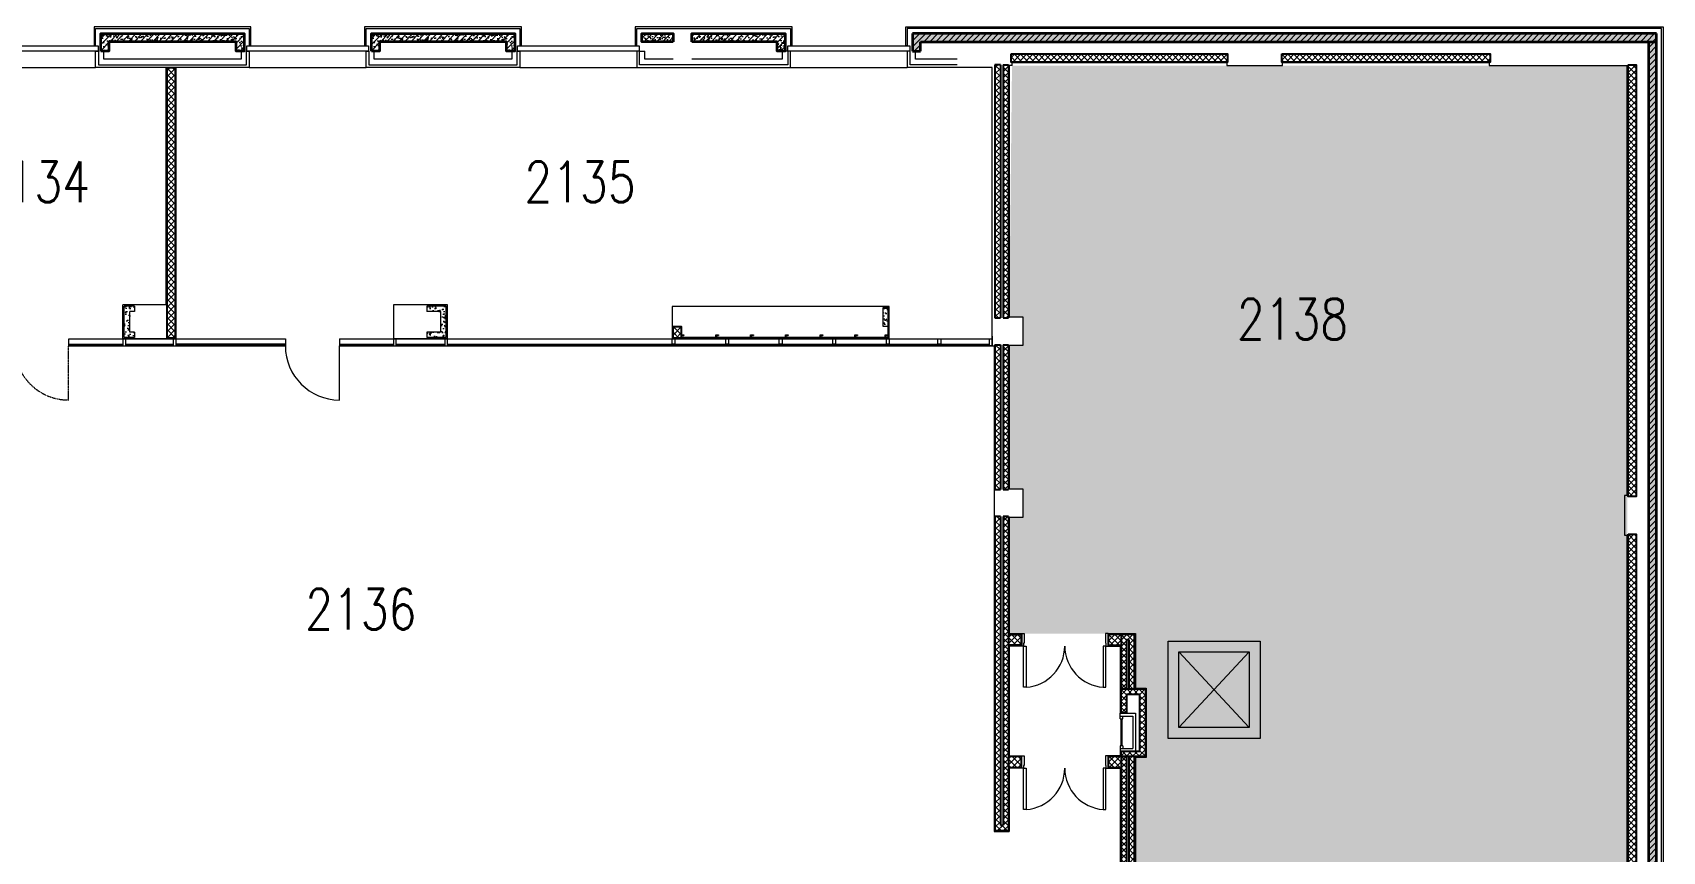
# Model space of a CAD drawing. Header units: inches. Extents: x 342932 to 557958, y 80625 to 242727.
# Drawn here: x 480297 to 510417, y 159392 to 174520 of the extents above; entities that cross this region are included whole.
import ezdxf
from ezdxf.enums import TextEntityAlignment as Align

# ---------------------------------------------------------------- set-up
doc = ezdxf.new("R2010")
doc.units = ezdxf.units.IN
doc.header["$MEASUREMENT"] = 0
doc.linetypes.add('First Floor$0$HIDDEN', pattern=[0.375, 0.25, -0.125])
for name, color, linetype, lineweight in [('0-Services', 8, 'Continuous', 20), ('First Floor$0$A-G250-G-Walls-Low-Level', 251, 'Continuous', 15), ('First Floor$0$A-G250-G-Walls-Precast-Concrete', 251, 'Continuous', 35), ('First Floor$0$A-G250-M-Walls-Blockwork', 7, 'Continuous', 25), ('First Floor$0$A-G250-M-Walls-Concrete', 251, 'Continuous', 20), ('First Floor$0$A-G252-H-Internal-Walls', 251, 'Continuous', 9), ('First Floor$0$A-G262-H-Precast-Panel', 251, 'Continuous', 5), ('First Floor$0$A-G312-M-Wall-Cladding-Panel', 7, 'Continuous', 9), ('First Floor$0$A-G312-M-Wall-Finish-Plaster', 7, 'Continuous', 15), ('First Floor$0$A-G321-M-Window', 251, 'Continuous', 9), ('First Floor$0$A-G322-M-Door', 251, 'Continuous', 15), ('First Floor$0$A-G52-M-Cutout', 251, 'Continuous', 9), ('First Floor$0$A-G572-Fire-Hose-Cabinet', 251, 'Continuous', 15), ('First Floor$0$Z-Z001-S-Room-Name-Identification-250', 7, 'Continuous', 15)]:
    doc.layers.add(name, color=color, linetype=linetype, lineweight=lineweight)
doc.styles.add('First Floor$0$Tag-RomanS', font='romans.shx', dxfattribs={"width": 0.8})
pattern_1 = [(45, (361382.11, 239676.52), (-56.1266, 56.1266), []), (135, (361382.11, 239676.52), (-56.1266, -56.1266), [])]
pattern_2 = [(50, (361382.11, 239676.52), (182.18467, -15.93909), [19.05, -209.55]), (355, (361382.11, 239676.52), (-35.24283, 191.05664), [15.24, -167.64]), (100.451, (361397.3, 239675.2), (146.9425, 175.11669), [16.19, -178.09]), (46.1842, (361382.11, 239727.32), (271.07904, -42.04233), [28.575, -314.325]), (96.6356, (361404.7, 239723.82), (237.40423, 247.42556), [24.285, -267.135]), (351.184, (361382.1, 239727.32), (237.4046, 247.4251), [22.86, -251.46]), (21, (361407.51, 239714.62), (151.61488, -102.26552), [19.05, -209.55]), (326, (361407.51, 239714.62), (61.80203, 184.18797), [15.24, -167.64]), (71.4514, (361420.15, 239706.1), (213.4165, 81.92286), [16.19, -178.09]), (37.5, (361382.114, 239676.52), (3.088603, 84.55504), [0, -165.608, 0, -170.18, 0, -168.275]), (7.5, (361382.11, 239676.52), (66.81966, 100.180575), [0, -97.028, 0, -161.798, 0, -64.135]), (327.5, (361325.47, 239676.52), (135.590595, -5.728744), [0, -63.5, 0, -198.12, 0, -262.89]), (317.5, (361300.07, 239676.52), (148.12918, 25.42649), [0, -82.55, 0, -131.572, 0, -186.69])]
pattern_3 = [(45, (361382.11, 239676.52), (-56.1266, 56.1266), [])]
pattern_4 = [(140, (361382.11, 239676.52), (15.93909, 182.18467), [19.05, -209.55]), (85, (361382.11, 239676.52), (-191.05664, -35.24283), [15.24, -167.64]), (190.451, (361383.44, 239691.7), (-175.11669, 146.9425), [16.19, -178.09]), (136.1842, (361331.31, 239676.52), (42.04233, 271.07904), [28.575, -314.325]), (186.6356, (361334.82, 239699.1), (-247.42556, 237.40423), [24.285, -267.135]), (81.184, (361331.3, 239676.52), (-247.4251, 237.4046), [22.86, -251.46]), (111, (361344.01, 239701.92), (102.26552, 151.61488), [19.05, -209.55]), (56, (361344.01, 239701.92), (-184.18797, 61.80203), [15.24, -167.64]), (161.4514, (361352.54, 239714.56), (-81.92286, 213.4165), [16.19, -178.09]), (127.5, (361382.114, 239676.52), (-84.55504, 3.088603), [0, -165.608, 0, -170.18, 0, -168.275]), (97.5, (361382.11, 239676.52), (-100.180575, 66.81966), [0, -97.028, 0, -161.798, 0, -64.135]), (57.5, (361382.114, 239619.88), (5.728744, 135.590595), [0, -63.5, 0, -198.12, 0, -262.89]), (47.5, (361382.11, 239594.48), (-25.42649, 148.12918), [0, -82.55, 0, -131.572, 0, -186.69])]

# ---------------------------------------------------------------- blocks, each defined once
blk = doc.blocks.new('First Floor$0$F-FHC')
at = {"ltscale": 0.2}
for p, q in [((700, 280), (0, 280)), ((0, 0), (0, 280)), ((50, 0), (0, 0)), ((650, 230), (50, 230)), ((50, 0), (50, 230)), ((100, 50), (50, 50)), ((50, 0), (50, 50)), ((100, 0), (50, 0)), ((100, 50), (100, 0)), ((100, 35), (600, 35)), ((100, 15), (600, 15)), ((600, 0), (600, 50)), ((600, 50), (650, 50)), ((600, 0), (650, 0)), ((650, 0), (650, 230)), ((650, 0), (650, 50)), ((650, 0), (700, 0)), ((700, 0), (700, 280))]:
    blk.add_line(p, q, dxfattribs=at)
blk = doc.blocks.new('First Floor$0$Plant Room Door 1600-230')
at = {"layer": 'First Floor$0$A-G322-M-Door', "elevation": 0}
for points in [[(88, 1007), (38, 1007), (38, 245), (88, 245), (88, 1007)], [(1512, 1007), (1562, 1007), (1562, 245), (1512, 245), (1512, 1007)], [(1550, 195), (1562, 195), (1562, 245), (1600, 245), (1600, 15), (1550, 15)]]:
    blk.add_lwpolyline(points, close=True, dxfattribs=at)
at = {"layer": 'First Floor$0$A-G322-M-Door'}
blk.add_lwpolyline([(50, 195), (38, 195), (38, 245), (0, 245), (0, 15), (50, 15)], close=True, dxfattribs=at)
for centre, start, end in [((35, 244), 0.0901, 86.0243), ((1565, 244), 93.9757, 179.9099)]:
    blk.add_arc(centre, 765, start, end, dxfattribs=at)
blk = doc.blocks.new('First Floor$0$tag-roomname')
at = {"lineweight": 18, "ltscale": 0.01, "style": 'First Floor$0$Tag-RomanS', "width": 0.8}
blk.add_attdef('ROOM_NO_2', text='', height=3, dxfattribs=at).set_placement((0, 1.61), align=Align.MIDDLE_CENTER)
at = {"linetype": 'ByBlock', "lineweight": 15, "ltscale": 0.01, "style": 'First Floor$0$Tag-RomanS', "width": 0.8, "flags": 1}
for tag, p in [('ROOM_NAME_1', (0, -2.29)), ('ROOM_NAME_2', (0, -5.74))]:
    blk.add_attdef(tag, text='', height=2.5, dxfattribs=at).set_placement(p, align=Align.MIDDLE_CENTER)

msp = doc.modelspace()

# ---------------------------------------------------------------- hatches: boundary and pattern name
at = {"layer": '0-Services', "lineweight": 35}
h = msp.add_hatch(dxfattribs=at)
h.set_pattern_fill('ANGLE', color=256)
h.set_pattern_definition([(0, (354539.678, 239632.636), (0, 6.985), [5.08, -1.905]), (90, (354539.678, 239632.636), (-6.985, 4e-16), [5.08, -1.905])])
h.paths.add_polyline_path([(498397.1, 173911.5), (509767.1, 173911.5), (509767.1, 152630.2), (501325.3, 154298.3), (501391.3, 154631.8), (500871.3, 154734.6), (500812.5, 154436.8), (500677.1, 154463.5), (500677.1, 161127.9), (500877.1, 161127.9), (500877.1, 162407.9), (500677.1, 162407.9), (500677.1, 163416.5), (498347.1, 163416.5), (498347.1, 165561.5), (498597.1, 165561.5), (498597.1, 166091.5), (498347.1, 166091.5), (498347.1, 168736.5), (498597.1, 168736.5), (498597.1, 169266.5), (498347.1, 169266.5)])
h.paths.add_polyline_path([(458656.4, 139407.5), (459323.2, 140343), (459886.5, 141169.9), (460906.6, 142792.6), (461834.7, 144338.9), (462502.9, 145560.5), (462766.6, 146065.5), (470451.3, 142149.9), (470630.1, 142058.8), (470607.4, 142014.2), (471257.8, 141682.8), (471332.7, 141829.8), (474965.3, 139978.9), (474890.4, 139831.9), (475183.7, 139682.4), (474629.6, 138629.8), (473862.1, 137245), (472928.3, 135660.9), (472145.7, 134408.1), (471462.5, 133364.2), (470954.6, 132615.7), (469729.5, 133581.5), (469853.3, 133738.5), (468848.1, 134531), (468724.3, 134373.9), (464574.6, 137645.3), (463163, 135854.8)])
at = {"layer": 'First Floor$0$A-G252-H-Internal-Walls'}
h = msp.add_hatch(dxfattribs=at)
h.set_pattern_fill('ANSI37', color=256, scale=25, style=0)
h.set_pattern_definition(pattern_1)
h.paths.add_polyline_path([(498382.1, 174126.6), (502382.1, 174126.6), (502382.1, 173976.6), (498382.1, 173976.6)])
h = msp.add_hatch(dxfattribs=at)
h.set_pattern_fill('ANSI37', color=256, scale=25, style=0)
h.set_pattern_definition(pattern_1)
h.paths.add_polyline_path([(503382.1, 174126.6), (507232.1, 174126.6), (507232.1, 173976.5), (503382.1, 173976.5)])
h = msp.add_hatch(dxfattribs=at)
h.set_pattern_fill('ANSI37', color=256, scale=25, style=0)
h.set_pattern_definition([(135, (614082.14, 239676.52), (56.1266, 56.1266), []), (45, (614082.14, 239676.52), (56.1266, -56.1266), [])])
edge = h.paths.add_edge_path()
edge.add_line((482934.1, 168876.5), (482784.1, 168876.5))
edge.add_line((482784.1, 168876.5), (482782.1, 173876.5))
edge.add_line((482782.1, 173876.5), (482932.1, 173876.5))
edge.add_line((482932.1, 173876.5), (482934.1, 168876.5))
h = msp.add_hatch(dxfattribs=at)
h.set_pattern_fill('ANSI37', color=256, scale=25, style=0)
h.set_pattern_definition(pattern_1)
h.paths.add_polyline_path([(498082.1, 169251.5), (498182.1, 169251.5), (498182.1, 173926.5), (498082.1, 173926.5)])
h = msp.add_hatch(dxfattribs=at)
h.set_pattern_fill('ANSI37', color=256, scale=25, style=0)
h.set_pattern_definition(pattern_1)
h.paths.add_polyline_path([(498332.1, 173926.5), (498232.1, 173926.5), (498232.1, 169251.5), (498332.1, 169251.5)])
h = msp.add_hatch(dxfattribs=at)
h.set_pattern_fill('ANSI37', color=256, scale=25, style=0)
h.set_pattern_definition(pattern_1)
h.paths.add_polyline_path([(509782.1, 173926.5), (509932.1, 173926.5), (509932.1, 165951.5), (509782.1, 165951.5)])
h = msp.add_hatch(dxfattribs=at)
h.set_pattern_fill('AR-CONC', color=256, angle=90, style=0)
h.set_pattern_definition(pattern_4)
h.paths.add_polyline_path([(481992.1, 168886.5), (482182.1, 168886.5), (482182.1, 168986.5), (482092.1, 168986.5), (482092.1, 169366.5), (482182.1, 169366.5), (482182.1, 169466.5), (481992.1, 169466.5)])
h = msp.add_hatch(dxfattribs=at)
h.set_pattern_fill('AR-CONC', color=256, angle=90, style=0)
h.set_pattern_definition(pattern_4)
h.paths.add_polyline_path([(487942.1, 169466.5), (487582.1, 169466.5), (487582.1, 169366.5), (487842.1, 169366.5), (487842.1, 168986.5), (487582.1, 168986.5), (487582.1, 168886.5), (487942.1, 168886.5)])
h = msp.add_hatch(dxfattribs=at)
h.set_pattern_fill('AR-CONC', color=256, angle=90, style=0)
h.set_pattern_definition(pattern_4)
h.paths.add_polyline_path([(496017.1, 169091.5), (496102.1, 169091.5), (496102.1, 169431.5), (496017.1, 169431.5)])
h = msp.add_hatch(dxfattribs=at)
h.set_pattern_fill('ANSI37', color=256, scale=25, style=0)
h.set_pattern_definition(pattern_1)
h.paths.add_polyline_path([(492282.1, 169091.5), (492132.1, 169091.5), (492132.1, 168876.5), (492282.1, 168876.5)])
h = msp.add_hatch(dxfattribs=at)
h.set_pattern_fill('ANSI37', color=256, scale=25, style=0)
h.set_pattern_definition(pattern_1)
h.paths.add_polyline_path([(498232.1, 166076.5), (498332.1, 166076.5), (498332.1, 168751.5), (498232.1, 168751.5)])
h.paths.add_polyline_path([(498182.1, 168751.5), (498082.1, 168751.5), (498082.1, 166076.5), (498182.1, 166076.5)])
h = msp.add_hatch(dxfattribs=at)
h.set_pattern_fill('ANSI37', color=256, scale=25, style=0)
h.set_pattern_definition(pattern_1)
h.paths.add_polyline_path([(498232.1, 159876.5), (498182.1, 159876.5), (498182.1, 165576.5), (498082.1, 165576.5), (498082.1, 159776.5), (498332.1, 159776.5), (498332.1, 165576.5), (498232.1, 165576.5)])
h = msp.add_hatch(dxfattribs=at)
h.set_pattern_fill('ANSI37', color=256, scale=25, style=0)
h.set_pattern_definition(pattern_1)
h.paths.add_polyline_path([(509782.1, 165251.5), (509932.1, 165251.5), (509932.1, 157101.5), (509782.1, 157101.5)])
h = msp.add_hatch(dxfattribs=at)
h.set_pattern_fill('ANSI37', color=256, scale=25, style=0)
h.set_pattern_definition(pattern_1)
h.paths.add_polyline_path([(498332.1, 163401.5), (498332.1, 163201.5), (498572.1, 163201.5), (498572.1, 163401.5)])
h = msp.add_hatch(dxfattribs=at)
h.set_pattern_fill('ANSI37', color=256, scale=25, style=0)
h.set_pattern_definition(pattern_1)
h.paths.add_polyline_path([(500412.1, 163201.5), (500412.1, 163401.5), (500172.1, 163401.5), (500172.1, 163201.5)])
h = msp.add_hatch(dxfattribs=at)
h.set_pattern_fill('ANSI37', color=256, scale=25, style=0)
h.set_pattern_definition(pattern_1)
h.paths.add_polyline_path([(500562.1, 163301.5), (500562.1, 162392.9), (500662.1, 162392.9), (500662.1, 163401.5), (500412.1, 163401.5), (500412.1, 162392.9), (500512.1, 162392.9), (500512.1, 163301.5)])
h = msp.add_hatch(dxfattribs=at)
h.set_pattern_fill('ANSI37', color=256, scale=25, style=0)
h.set_pattern_definition(pattern_1)
h.paths.add_polyline_path([(500862.1, 162392.9), (500412.1, 162392.9), (500412.1, 161942.9), (500512.1, 161942.9), (500512.1, 162292.9), (500762.1, 162292.9), (500762.1, 161242.9), (500677.1, 161242.9), (500677.1, 161242.9), (500412.1, 161242.9), (500412.1, 161142.9), (500862.1, 161142.9)])
h = msp.add_hatch(dxfattribs=at)
h.set_pattern_fill('ANSI37', color=256, scale=25, style=0)
h.set_pattern_definition(pattern_1)
h.paths.add_polyline_path([(498572.1, 160942.9), (498572.1, 161142.9), (498332.1, 161142.9), (498332.1, 160942.9)])
h = msp.add_hatch(dxfattribs=at)
h.set_pattern_fill('ANSI37', color=256, scale=25, style=0)
h.set_pattern_definition(pattern_1)
h.paths.add_polyline_path([(500412.1, 160942.9), (500412.1, 161142.9), (500172.1, 161142.9), (500172.1, 160942.9)])
h = msp.add_hatch(dxfattribs=at)
h.set_pattern_fill('ANSI37', color=256, scale=25, style=0)
h.set_pattern_definition(pattern_1)
h.paths.add_polyline_path([(500512.1, 161142.9), (500412.1, 161142.9), (500412.1, 156361.4), (500512.1, 156361.4)])
h.paths.add_polyline_path([(500512.1, 156361.4), (500412.1, 156361.4), (500412.1, 154555.2), (500512.1, 154535.4)])
h = msp.add_hatch(dxfattribs=at)
h.set_pattern_fill('ANSI37', color=256, scale=25, style=0)
h.set_pattern_definition(pattern_1)
h.paths.add_polyline_path([(500662.1, 161142.9), (500562.1, 161142.9), (500562.1, 154471), (500662.1, 154451.2)])
at = {"layer": 'First Floor$0$A-G262-H-Precast-Panel'}
h = msp.add_hatch(dxfattribs=at)
h.set_pattern_fill('AR-CONC', color=256, style=0)
h.set_pattern_definition(pattern_2)
h.paths.add_polyline_path([(484057.1, 174351.5), (484057.1, 174176.5), (484207.1, 174176.5), (484207.1, 174501.5), (481557.1, 174501.5), (481557.1, 174176.5), (481707.1, 174176.5), (481707.1, 174351.5)])
h = msp.add_hatch(dxfattribs=at)
h.set_pattern_fill('ANSI31', color=256, scale=25, style=0)
h.set_pattern_definition(pattern_3)
h.paths.add_polyline_path([(484207.1, 174501.5), (481557.1, 174501.5), (481557.1, 174176.5), (481707.1, 174176.5), (481707.1, 174351.5), (484057.1, 174351.5), (484057.1, 174176.5), (484207.1, 174176.5)])
h = msp.add_hatch(dxfattribs=at)
h.set_pattern_fill('AR-CONC', color=256, style=0)
h.set_pattern_definition([(50, (366382.11, 239676.52), (182.18467, -15.93909), [19.05, -209.55]), (355, (366382.11, 239676.52), (-35.24283, 191.05664), [15.24, -167.64]), (100.451, (366397.3, 239675.2), (146.9425, 175.11669), [16.19, -178.09]), (46.1842, (366382.11, 239727.32), (271.07904, -42.04233), [28.575, -314.325]), (96.6356, (366404.7, 239723.82), (237.40423, 247.42556), [24.285, -267.135]), (351.184, (366382.1, 239727.32), (237.4046, 247.4251), [22.86, -251.46]), (21, (366407.51, 239714.62), (151.61488, -102.26552), [19.05, -209.55]), (326, (366407.51, 239714.62), (61.80203, 184.18797), [15.24, -167.64]), (71.4514, (366420.15, 239706.1), (213.4165, 81.92286), [16.19, -178.09]), (37.5, (366382.114, 239676.52), (3.088603, 84.55504), [0, -165.608, 0, -170.18, 0, -168.275]), (7.5, (366382.11, 239676.52), (66.81966, 100.180575), [0, -97.028, 0, -161.798, 0, -64.135]), (327.5, (366325.47, 239676.52), (135.590595, -5.728744), [0, -63.5, 0, -198.12, 0, -262.89]), (317.5, (366300.07, 239676.52), (148.12918, 25.42649), [0, -82.55, 0, -131.572, 0, -186.69])])
h.paths.add_polyline_path([(489207.1, 174501.5), (486557.1, 174501.5), (486557.1, 174176.5), (486707.1, 174176.5), (486707.1, 174351.5), (489057.1, 174351.5), (489057.1, 174176.5), (489207.1, 174176.5)])
h = msp.add_hatch(dxfattribs=at)
h.set_pattern_fill('ANSI31', color=256, scale=25, style=0)
h.set_pattern_definition([(45, (366382.11, 239676.52), (-56.1266, 56.1266), [])])
h.paths.add_polyline_path([(489207.1, 174501.5), (486557.1, 174501.5), (486557.1, 174176.5), (486707.1, 174176.5), (486707.1, 174351.5), (489057.1, 174351.5), (489057.1, 174176.5), (489207.1, 174176.5)])
h = msp.add_hatch(dxfattribs=at)
h.set_pattern_fill('AR-CONC', color=256, style=0)
h.set_pattern_definition(pattern_2)
h.paths.add_polyline_path([(492132.1, 174501.5), (491557.1, 174501.5), (491557.1, 174351.5), (492132.1, 174351.5)])
h = msp.add_hatch(dxfattribs=at)
h.set_pattern_fill('ANSI31', color=256, scale=25, style=0)
h.set_pattern_definition(pattern_3)
h.paths.add_polyline_path([(492132.1, 174501.5), (491557.1, 174501.5), (491557.1, 174351.5), (492132.1, 174351.5)])
h = msp.add_hatch(dxfattribs=at)
h.set_pattern_fill('AR-CONC', color=256, style=0)
h.set_pattern_definition(pattern_2)
h.paths.add_polyline_path([(494207.1, 174501.5), (492482.1, 174501.5), (492482.1, 174351.5), (494057.1, 174351.5), (494057.1, 174176.5), (494207.1, 174176.5)])
h = msp.add_hatch(dxfattribs=at)
h.set_pattern_fill('ANSI31', color=256, scale=25, style=0)
h.set_pattern_definition(pattern_3)
h.paths.add_polyline_path([(494057.1, 174351.5), (494057.1, 174176.5), (494207.1, 174176.5), (494207.1, 174501.5), (492482.1, 174501.5), (492482.1, 174351.5)])
h = msp.add_hatch(dxfattribs=at)
h.set_pattern_fill('AR-CONC', color=256, style=0)
h.set_pattern_definition(pattern_2)
h.paths.add_polyline_path([(510307.1, 174501.5), (496557.1, 174501.5), (496557.1, 174176.5), (496707.1, 174176.5), (496707.1, 174351.5), (510307.1, 174351.5)])
h = msp.add_hatch(dxfattribs=at)
h.set_pattern_fill('ANSI31', color=256, scale=25, style=0)
h.set_pattern_definition(pattern_3)
h.paths.add_polyline_path([(510307.1, 174501.5), (496557.1, 174501.5), (496557.1, 174176.5), (496707.1, 174176.5), (496707.1, 174351.5), (510307.1, 174351.5)])
h = msp.add_hatch(dxfattribs=at)
h.set_pattern_fill('AR-CONC', color=256, scale=2, style=0)
h.set_pattern_definition([(50, (361082.1, 239676.52), (364.36934, -31.87817), [38.1, -419.1]), (355, (361082.1, 239676.52), (-70.48565, 382.1133), [30.48, -335.28]), (100.451, (361112.48, 239673.87), (293.885, 350.2334), [32.38, -356.18]), (46.1842, (361082.1, 239778.1), (542.1581, -84.0847), [57.15, -628.65]), (96.6356, (361127.3, 239771.1), (474.8085, 494.8511), [48.57, -534.27]), (351.184, (361082.1, 239778.1), (474.8092, 494.8502), [45.72, -502.92]), (21, (361132.9, 239752.72), (303.22976, -204.53104), [38.1, -419.1]), (326, (361132.9, 239752.72), (123.60406, 368.3759), [30.48, -335.28]), (71.4514, (361158.2, 239735.68), (426.833, 163.8457), [32.38, -356.18]), (37.5, (361082.11, 239676.52), (6.17721, 169.11008), [0, -331.216, 0, -340.36, 0, -336.55]), (7.5, (361082.11, 239676.52), (133.63933, 200.36115), [0, -194.056, 0, -323.596, 0, -128.27]), (327.5, (360968.83, 239676.52), (271.18119, -11.45749), [0, -127, 0, -396.24, 0, -525.78]), (317.5, (360918.03, 239676.52), (296.25836, 50.85298), [0, -165.1, 0, -263.144, 0, -373.38])])
h.paths.add_polyline_path([(510307.1, 174351.5), (510157.1, 174351.5), (510157.1, 152991), (510307.1, 152991)])
h = msp.add_hatch(dxfattribs=at)
h.set_pattern_fill('ANSI31', color=256, scale=25, style=0)
h.set_pattern_definition([(45, (361082.11, 239676.52), (-56.1266, 56.1266), [])])
h.paths.add_polyline_path([(510307.1, 174351.5), (510157.1, 174351.5), (510157.1, 152991), (510307.1, 152991)])

# ---------------------------------------------------------------- linework, layer by layer
at = {"layer": 'First Floor$0$A-G250-G-Walls-Low-Level'}
for p, q in [((479302.1, 173876.5), (481462.1, 173876.6)), ((484302.1, 173876.5), (486462.1, 173876.6)), ((489302.1, 173876.5), (491462.1, 173876.6)), ((494302.1, 173876.5), (496462.1, 173876.6))]:
    msp.add_line(p, q, dxfattribs=at)
at = {"layer": 'First Floor$0$A-G250-G-Walls-Precast-Concrete'}
for p, q in [((510307.1, 174501.5), (496557.1, 174501.5)), ((496557.1, 174501.5), (496557.1, 174176.5)), ((510307.1, 174351.5), (510307.1, 174501.5)), ((496557.1, 174176.5), (496707.1, 174176.5)), ((496707.1, 174351.5), (510307.1, 174351.5)), ((496707.1, 174176.5), (496707.1, 174351.5)), ((510157.1, 174351.5), (510157.1, 152991)), ((510157.1, 174351.5), (510307.1, 174351.5)), ((510307.1, 152991), (510307.1, 174351.5))]:
    msp.add_line(p, q, dxfattribs=at)
at = {"layer": 'First Floor$0$A-G250-G-Walls-Precast-Concrete', "elevation": 0}
for points in [[(481557.1, 174176.5), (481557.1, 174501.5), (484207.1, 174501.5), (484207.1, 174176.5), (484057.1, 174176.5), (484057.1, 174351.5), (481707.1, 174351.5), (481707.1, 174176.5), (481557.1, 174176.5)], [(486557.1, 174176.5), (486557.1, 174501.5), (489207.1, 174501.5), (489207.1, 174176.5), (489057.1, 174176.5), (489057.1, 174351.5), (486707.1, 174351.5), (486707.1, 174176.5), (486557.1, 174176.5)], [(492132.1, 174351.5), (491557.1, 174351.5), (491557.1, 174501.5), (492132.1, 174501.5), (492132.1, 174351.5)], [(492482.1, 174351.5), (492482.1, 174501.5), (494207.1, 174501.5), (494207.1, 174176.5), (494057.1, 174176.5), (494057.1, 174351.5), (492482.1, 174351.5)]]:
    msp.add_lwpolyline(points, dxfattribs=at)
at = {"layer": 'First Floor$0$A-G250-M-Walls-Blockwork'}
for p, q in [((498182.1, 173926.5, 0), (498082.1, 173926.5, 0)), ((498082.1, 173926.5, 0), (498082.1, 169251.5, 0)), ((498182.1, 173926.5, 0), (498182.1, 169251.5, 0)), ((498232.1, 173926.5, 0), (498232.1, 169251.5, 0)), ((498232.1, 173926.5, 0), (498332.1, 173926.5, 0)), ((498332.1, 173926.5, 0), (498332.1, 169251.5, 0)), ((498082.1, 169251.5, 0), (498182.1, 169251.5, 0)), ((498232.1, 169251.5, 0), (498332.1, 169251.5, 0)), ((498082.1, 168751.5, 0), (498082.1, 166076.5, 0)), ((498082.1, 168751.5, 0), (498082.1, 168751.5, 0)), ((498082.1, 168751.5, 0), (498182.1, 168751.5, 0)), ((498182.1, 168751.5, 0), (498182.1, 166076.5, 0)), ((498232.1, 168751.5, 0), (498232.1, 166076.5, 0)), ((498232.1, 168751.5, 0), (498332.1, 168751.5, 0)), ((498332.1, 168751.5, 0), (498332.1, 166076.5, 0)), ((498082.1, 166076.5, 0), (498182.1, 166076.5, 0)), ((498232.1, 166076.5, 0), (498332.1, 166076.5, 0)), ((498082.1, 165576.5, 0), (498082.1, 159776.5, 0)), ((498182.1, 165576.5, 0), (498082.1, 165576.5, 0)), ((498182.1, 165576.5, 0), (498182.1, 159876.5, 0)), ((498332.1, 165576.5, 0), (498232.1, 165576.5, 0)), ((498232.1, 165576.5, 0), (498232.1, 159876.5, 0)), ((498332.1, 165576.5, 0), (498332.1, 159776.5, 0)), ((498572.1, 163401.5, 0), (498332.1, 163401.5, 0)), ((498572.1, 163201.5, 0), (498572.1, 163401.5, 0)), ((500662.1, 163401.5, 0), (500172.1, 163401.5, 0)), ((500172.1, 163401.5, 0), (500172.1, 163201.5, 0)), ((500412.1, 163401.5, 0), (500412.1, 162392.9, 0)), ((500512.1, 163301.5, 0), (500512.1, 162392.9, 0)), ((500562.1, 163301.5, 0), (500512.1, 163301.5, 0)), ((500562.1, 162392.9, 0), (500562.1, 163301.5, 0)), ((500662.1, 162392.9, 0), (500662.1, 163401.5, 0)), ((498332.1, 163201.5, 0), (498572.1, 163201.5, 0)), ((500172.1, 163201.5, 0), (500412.1, 163201.5, 0)), ((498572.1, 161142.9, 0), (498332.1, 161142.9, 0)), ((498332.1, 160942.9, 0), (498572.1, 160942.9, 0)), ((498572.1, 160942.9, 0), (498572.1, 161142.9, 0)), ((500662.1, 161142.9, 0), (500172.1, 161142.9, 0)), ((500172.1, 161142.9, 0), (500172.1, 160942.9, 0)), ((500172.1, 160942.9, 0), (500412.1, 160942.9, 0)), ((500412.1, 161142.9, 0), (500412.1, 154500.6, 0)), ((500512.1, 161142.9, 0), (500512.1, 154480.9, 0)), ((500562.1, 154471, 0), (500562.1, 161142.9, 0)), ((500662.1, 154451.2, 0), (500662.1, 161142.9, 0)), ((498082.1, 159776.5, 0), (498332.1, 159776.5, 0)), ((498182.1, 159876.5, 0), (498232.1, 159876.5, 0))]:
    msp.add_line(p, q, dxfattribs=at)
for points in [[(498382.1, 174126.6), (502382.1, 174126.6), (502382.1, 173976.6), (498382.1, 173976.6)], [(503382.1, 174126.6), (507232.1, 174126.6), (507232.1, 173976.5), (503382.1, 173976.5)], [(509782.1, 173926.5), (509932.1, 173926.5), (509932.1, 165951.5), (509782.1, 165951.5)], [(492132.1, 169091.5), (492282.1, 169091.5), (492282.1, 168876.5), (492132.1, 168876.5)], [(509782.1, 165251.5), (509932.1, 165251.5), (509932.1, 157101.5), (509782.1, 157101.5)]]:
    msp.add_lwpolyline(points, close=True, dxfattribs=at)
at = {"layer": 'First Floor$0$A-G250-M-Walls-Blockwork', "elevation": 0}
for points in [[(482934.1, 168876.5), (482784.1, 168876.5), (482782.1, 173876.5), (482932.1, 173876.5), (482934.1, 168876.5)], [(498347.1, 163401.5), (498572.1, 163401.5), (498572.1, 163201.5), (498347.1, 163201.5)], [(500862.1, 161142.9), (500412.1, 161142.9), (500412.1, 161242.9), (500762.1, 161242.9), (500762.1, 162292.9), (500512.1, 162292.9), (500512.1, 161942.9), (500412.1, 161942.9), (500412.1, 162392.9), (500862.1, 162392.9), (500862.1, 161142.9)]]:
    msp.add_lwpolyline(points, dxfattribs=at)
at = {"layer": 'First Floor$0$A-G250-M-Walls-Concrete'}
for p, q in [((482182.1, 169466.5), (481992.1, 169466.5)), ((481992.1, 168886.5), (481992.1, 169466.5)), ((482182.1, 169366.5), (482092.1, 169366.5)), ((482092.1, 168986.5), (482092.1, 169366.5)), ((482182.1, 169466.5), (482182.1, 169366.5)), ((487942.1, 169466.5), (487582.1, 169466.5)), ((487582.1, 169466.5), (487582.1, 169366.5)), ((487842.1, 169366.5), (487582.1, 169366.5)), ((487842.1, 168986.5), (487842.1, 169366.5)), ((487942.1, 168886.5), (487942.1, 169466.5)), ((482182.1, 168986.5), (482092.1, 168986.5)), ((482182.1, 168986.5), (482182.1, 168886.5)), ((487842.1, 168986.5), (487582.1, 168986.5)), ((487582.1, 168986.5), (487582.1, 168886.5)), ((482182.1, 168886.5), (481992.1, 168886.5)), ((487942.1, 168886.5), (487582.1, 168886.5))]:
    msp.add_line(p, q, dxfattribs=at)
msp.add_lwpolyline([(496017.1, 169431.5), (496102.1, 169431.5), (496102.1, 169091.5), (496017.1, 169091.5)], close=True, dxfattribs=at)
at = {"layer": 'First Floor$0$A-G312-M-Wall-Cladding-Panel'}
for points in [[(484332.1, 174276.5), (484332.1, 174626.5), (481432.1, 174626.5), (481432.1, 174276.5), (481462.1, 174276.5), (481462.1, 174596.5), (484302.1, 174596.5), (484302.1, 174276.5), (484332.1, 174276.5)], [(489332.1, 174276.5), (489332.1, 174626.5), (486432.1, 174626.5), (486432.1, 174276.5), (486462.1, 174276.5), (486462.1, 174596.5), (489302.1, 174596.5), (489302.1, 174276.5), (489332.1, 174276.5)], [(494332.1, 174276.5), (494332.1, 174626.5), (491432.1, 174626.5), (491432.1, 174276.5), (491462.1, 174276.5), (491462.1, 174596.5), (494302.1, 174596.5), (494302.1, 174276.5), (494332.1, 174276.5)], [(510082.1, 148926.5), (510082.1, 148956.5), (510402.1, 148956.5), (510402.1, 174596.5), (496462.1, 174596.5), (496462.1, 174276.5), (496432.1, 174276.5), (496432.1, 174626.5), (510432.1, 174626.5), (510432.1, 148926.5), (510082.1, 148926.5)]]:
    msp.add_lwpolyline(points, dxfattribs=at)
at = {"layer": 'First Floor$0$A-G312-M-Wall-Finish-Plaster'}
for p, q in [((491507.1, 174176.5), (491612.1, 174176.5)), ((494252.1, 174176.5), (494152.1, 174176.5)), ((482767.1, 169491.5), (482767.1, 173876.5, 0)), ((482947.1, 168861.5), (482947.1, 173876.5, 0)), ((498032.1, 173876.6), (496462.1, 173876.6)), ((498032.1, 168731.6, 0), (498032.1, 173876.6)), ((498347.1, 173911.5, 0), (498347.1, 169266.5, 0)), ((498397.1, 173911.5, 0), (498347.1, 173911.5, 0)), ((502367.1, 173961.6), (498397.1, 173961.6, 0)), ((498397.1, 173911.5, 0), (498397.1, 173961.6, 0)), ((482767.1, 169491.5), (481967.1, 169491.5)), ((481967.1, 168861.5), (481967.1, 169491.5)), ((487967.1, 169491.5), (486967.1, 169491.5)), ((486967.1, 169491.5), (486967.1, 168861.5)), ((487967.1, 168861.5), (487967.1, 169491.5)), ((496114.6, 169444), (496017.1, 169444)), ((496017.1, 169441.5), (496017.1, 169444)), ((496102.1, 169431.5), (496102.1, 168886.5)), ((496114.6, 169444), (496114.6, 168874)), ((498347.1, 169266.5, 0), (498597.1, 169266.5)), ((498597.1, 169266.5), (498597.1, 168736.5, 0)), ((482947.1, 168861.5), (481967.1, 168861.5)), ((487597.1, 168861.5), (486967.1, 168861.5)), ((487967.1, 168861.5), (486967.1, 168861.5)), ((496114.6, 168874), (492117.1, 168874)), ((496126.1, 168861.5), (492117.1, 168861.5)), ((496101.1, 168886.5), (492282.1, 168886.5)), ((498032.1, 168731.6, 0), (498067.1, 168731.6, 0)), ((498067.1, 168731.6, 0), (498067.1, 159761.5, 0)), ((498597.1, 168736.5, 0), (498347.1, 168736.5, 0)), ((498347.1, 168736.5, 0), (498347.1, 166091.5, 0)), ((498347.1, 166091.5, 0), (498597.1, 166091.5, 0)), ((498597.1, 166091.5, 0), (498597.1, 165561.5, 0)), ((498597.1, 165561.5, 0), (498347.1, 165561.5, 0)), ((498347.1, 165561.5, 0), (498347.1, 163416.5, 0)), ((498347.1, 163416.5, 0), (498572.1, 163416.5, 0)), ((498572.1, 163416.5, 0), (498572.1, 163186.5, 0)), ((500172.1, 163416.5, 0), (500172.1, 163186.5, 0)), ((500172.1, 163416.5, 0), (500677.1, 163416.5, 0)), ((500677.1, 163416.5, 0), (500677.1, 162407.9, 0)), ((498572.1, 163186.5, 0), (498347.1, 163186.5, 0)), ((498347.1, 163186.5, 0), (498347.1, 161157.9, 0)), ((500172.1, 163186.5, 0), (500397.1, 163186.5, 0)), ((500397.1, 163186.5, 0), (500397.1, 161942.9, 0)), ((500677.1, 162407.9, 0), (500877.1, 162407.9, 0)), ((500877.1, 162407.9, 0), (500877.1, 161127.9, 0)), ((500412.1, 161942.9, 0), (500397.1, 161942.9, 0)), ((498347.1, 161157.9, 0), (498572.1, 161157.9, 0)), ((498572.1, 161142.9, 0), (498572.1, 161157.9, 0)), ((500397.1, 161157.9, 0), (500172.1, 161157.9, 0)), ((500172.1, 161157.9, 0), (500172.1, 161142.9, 0)), ((500397.1, 161242.9, 0), (500397.1, 161157.9, 0)), ((500412.1, 161242.9, 0), (500397.1, 161242.9, 0)), ((498572.1, 160927.9, 0), (498347.1, 160927.9, 0)), ((498347.1, 160927.9, 0), (498347.1, 159761.5, 0)), ((498572.1, 160942.9, 0), (498572.1, 160927.9, 0)), ((500172.1, 160942.9, 0), (500172.1, 160927.9, 0)), ((500172.1, 160927.9, 0), (500397.1, 160927.9, 0)), ((500397.1, 160927.9, 0), (500397.1, 157952.5, 0)), ((500677.1, 161127.9, 0), (500677.1, 154463.5, 0)), ((500877.1, 161127.9, 0), (500677.1, 161127.9, 0)), ((498067.1, 159761.5, 0), (498347.1, 159761.5, 0))]:
    msp.add_line(p, q, dxfattribs=at)
for points in [[(484302.1, 173876.6), (481462.1, 173876.6), (481462.1, 174176.5), (481512.1, 174176.5), (481512.1, 173926.6), (484252.1, 173926.6), (484252.1, 174176.5), (484302.1, 174176.5), (484302.1, 173876.6)], [(484152.1, 174176.5), (484152.1, 174026.6), (481612.1, 174026.6), (481612.1, 174176.5)], [(489152.1, 174176.5), (489152.1, 174026.6), (486612.1, 174026.6), (486612.1, 174176.5)], [(492132.1, 174026.6), (491612.1, 174026.6), (491612.1, 174176.5)], [(494152.1, 174176.5), (494152.1, 174026.6), (492482.1, 174026.6)], [(497382.1, 173926.5), (496512.1, 173926.6), (496512.1, 174176.5), (496462.1, 174176.5), (496462.1, 173876.6)], [(497382.1, 174026.5), (496612.1, 174026.6), (496612.1, 174176.5)], [(502367.1, 173961.6), (502367.1, 173911.5), (503397.1, 173911.5), (503397.1, 173961.6)], [(507217.1, 173961.5), (503397.1, 173961.6)], [(509767.1, 165966.5), (509767.1, 173911.5)], [(496127.1, 168861.5), (496127.1, 169456.5), (492117.1, 169456.5), (492117.1, 168861.5)], [(509767.1, 157116.5), (509767.1, 165236.5)]]:
    msp.add_lwpolyline(points, dxfattribs=at)
for points in [[(489302.1, 174176.5), (489302.1, 173876.6), (486462.1, 173876.6), (486462.1, 174176.5), (486512.1, 174176.5), (486512.1, 173926.6), (489252.1, 173926.6), (489252.1, 174176.5)], [(491462.1, 174176.5), (491462.1, 173876.6), (494302.1, 173876.6), (494302.1, 174176.5), (494252.1, 174176.5), (494252.1, 173926.6), (491512.1, 173926.6), (491512.1, 174176.5)], [(492282.1, 168886.5), (492282.1, 168936.5), (492332.1, 168936.5), (492332.1, 168926.5), (492292.1, 168926.5), (492292.1, 168896.5), (492332.1, 168896.5), (492332.1, 168886.5)], [(492924.1, 168886.5), (492924.1, 168936.5), (492974.1, 168936.5), (492974.1, 168926.5), (492934.1, 168926.5), (492934.1, 168896.5), (492974.1, 168896.5), (492974.1, 168886.5)], [(493567.1, 168886.5), (493567.1, 168936.5), (493617.1, 168936.5), (493617.1, 168926.5), (493577.1, 168926.5), (493577.1, 168896.5), (493617.1, 168896.5), (493617.1, 168886.5)], [(494209.6, 168886.5), (494209.6, 168936.5), (494259.6, 168936.5), (494259.6, 168926.5), (494219.6, 168926.5), (494219.6, 168896.5), (494259.6, 168896.5), (494259.6, 168886.5)], [(494852.1, 168886.5), (494852.1, 168936.5), (494902.1, 168936.5), (494902.1, 168926.5), (494862.1, 168926.5), (494862.1, 168896.5), (494902.1, 168896.5), (494902.1, 168886.5)], [(495494.6, 168886.5), (495494.6, 168936.5), (495544.6, 168936.5), (495544.6, 168926.5), (495504.6, 168926.5), (495504.6, 168896.5), (495544.6, 168896.5), (495544.6, 168886.5)], [(496052.1, 168886.5), (496052.1, 168936.5), (496102.1, 168936.5), (496102.1, 168926.5), (496062.1, 168926.5), (496062.1, 168896.5), (496102.1, 168896.5), (496102.1, 168886.5)]]:
    msp.add_lwpolyline(points, close=True, dxfattribs=at)
at = {"layer": 'First Floor$0$A-G312-M-Wall-Finish-Plaster', "elevation": 0}
for points in [[(507217.1, 173961.6), (507217.1, 173911.5), (509767.1, 173911.5)], [(509767.1, 165966.5), (509717.1, 165966.5), (509717.1, 165236.5), (509767.1, 165236.5)]]:
    msp.add_lwpolyline(points, dxfattribs=at)
at = {"layer": 'First Floor$0$A-G321-M-Window'}
for p, q in [((480961.1, 168861.6), (480961.1, 168731.6)), ((480961.1, 168763.5), (481967.1, 168763.5)), ((480961.1, 168750), (481967.1, 168750)), ((480961.1, 168731.6, 0), (484968.6, 168731.6, 0)), ((480964.1, 168861.6), (484968.6, 168861.6)), ((482017.1, 168763.5), (482897.1, 168763.5)), ((482017.1, 168750), (482897.1, 168750)), ((484968.6, 168763.5), (482947.1, 168763.5)), ((482947.1, 168750), (484968.6, 168750)), ((484968.6, 168861.5, 0), (484968.6, 168731.6)), ((485968.5, 168861.6), (497982.1, 168861.5)), ((485968.5, 168861.5), (485968.5, 168731.6)), ((485968.5, 168763.5), (486967.1, 168763.5)), ((485968.5, 168750), (486967.1, 168750)), ((485968.5, 168731.6, 0), (498032.1, 168731.6, 0)), ((487017.1, 168763.5), (487917.1, 168763.5)), ((487017.1, 168750), (487917.1, 168750)), ((487967.1, 168763.5), (492117.1, 168763.5)), ((487967.1, 168750), (497982.1, 168750)), ((492167.1, 168763.5), (494130.2, 168763.5)), ((494142.3, 168763.5), (495121.1, 168763.5)), ((495133.2, 168763.5), (496111.9, 168763.5)), ((496124, 168763.5), (497982.1, 168763.5)), ((498032.1, 168912), (498032.1, 168772.6))]:
    msp.add_line(p, q, dxfattribs=at)
for points in [[(479257.1, 174276.5), (481507.1, 174276.5), (481507.1, 174176.5), (479257.1, 174176.5)], [(484257.1, 174276.5), (486507.1, 174276.5), (486507.1, 174176.5), (484257.1, 174176.5)], [(489257.1, 174276.5), (491507.1, 174276.5), (491507.1, 174176.5), (489257.1, 174176.5)], [(494257.1, 174276.5), (496507.1, 174276.5), (496507.1, 174176.5), (494257.1, 174176.5)], [(482017.1, 168861.5), (481967.1, 168861.5), (481967.1, 168731.5), (482017.1, 168731.5)], [(482947.1, 168861.6), (482897.1, 168861.6), (482897.1, 168731.6), (482947.1, 168731.6)], [(487017.1, 168861.5), (486967.1, 168861.5), (486967.1, 168731.5), (487017.1, 168731.5)], [(487967.1, 168861.5), (487917.1, 168861.5), (487917.1, 168731.5), (487967.1, 168731.5)], [(492117.1, 168861.5), (492167.1, 168861.5), (492167.1, 168763.5), (492117.1, 168763.5)], [(493106.9, 168861.5), (493156.9, 168861.5), (493156.9, 168763.5), (493106.9, 168763.5)], [(494096.6, 168861.5), (494146.6, 168861.5), (494146.6, 168763.5), (494096.6, 168763.5)], [(495086.4, 168861.5), (495136.4, 168861.5), (495136.4, 168763.5), (495086.4, 168763.5)], [(496076.1, 168861.5), (496126.1, 168861.5), (496126.1, 168763.5), (496076.1, 168763.5)], [(497982.1, 168861.5), (498032.1, 168861.5), (498032.1, 168731.6), (497982.1, 168731.6)]]:
    msp.add_lwpolyline(points, close=True, dxfattribs=at)
for points in [[(492136, 168750), (492137, 168751), (492137, 168762.5), (492136, 168763.5)], [(492148.1, 168763.5), (492147, 168762.5), (492147, 168751), (492148, 168750)], [(493125.8, 168750), (493126.8, 168751), (493126.8, 168762.5), (493125.8, 168763.5)], [(493137.8, 168763.5), (493136.8, 168762.5), (493136.8, 168751), (493137.8, 168750)], [(494115.5, 168750), (494116.5, 168751), (494116.5, 168762.5), (494115.5, 168763.5)], [(494127.6, 168763.5), (494126.5, 168762.5), (494126.5, 168751), (494127.5, 168750)], [(495105.3, 168750), (495106.3, 168751), (495106.3, 168762.5), (495105.3, 168763.5)], [(495117.3, 168763.5), (495116.3, 168762.5), (495116.3, 168751), (495117.3, 168750)], [(496095, 168750), (496096, 168751), (496096, 168762.5), (496095, 168763.5)], [(496107.1, 168763.5), (496106, 168762.5), (496106, 168751), (496107, 168750)]]:
    msp.add_lwpolyline(points, dxfattribs=at)
at = {"layer": 'First Floor$0$A-G321-M-Window', "elevation": 0}
msp.add_lwpolyline([(497029.1, 168861.5), (497079.1, 168861.5), (497079.1, 168763.5), (497029.1, 168763.5)], close=True, dxfattribs=at)
for points in [[(497048, 168750), (497049, 168751), (497049, 168762.5), (497048, 168763.5)], [(497060.1, 168763.5), (497059, 168762.5), (497059, 168751), (497060, 168750)]]:
    msp.add_lwpolyline(points, dxfattribs=at)
at = {"layer": 'First Floor$0$A-G322-M-Door', "linetype": 'First Floor$0$HIDDEN', "ltscale": 0.5}
msp.add_line((480961.1, 167731.6, 0), (480961.1, 168731.6, 0), dxfattribs=at)
at = {"layer": 'First Floor$0$A-G322-M-Door', "ltscale": 0.5}
msp.add_line((485968.5, 167731.6, 0), (485968.5, 168731.6, 0), dxfattribs=at)
at = {"layer": 'First Floor$0$A-G322-M-Door', "linetype": 'First Floor$0$HIDDEN', "ltscale": 0.5}
msp.add_arc((480961.1, 168731.6, 0), 1000, 180, 270, dxfattribs=at)
at = {"layer": 'First Floor$0$A-G322-M-Door', "ltscale": 0.5}
msp.add_arc((485968.5, 168731.6, 0), 1000, 180, 270, dxfattribs=at)
at = {"layer": 'First Floor$0$A-G52-M-Cutout'}
for p, q in [((501482.1, 163079), (502782.1, 161679)), ((502782.1, 163079, 0), (501482.1, 161679, 0))]:
    msp.add_line(p, q, dxfattribs=at)
for points in [[(501282.1, 163279), (502982.1, 163279), (502982.1, 161479), (501282.1, 161479)], [(501482.1, 163079), (502782.1, 163079), (502782.1, 161679), (501482.1, 161679)]]:
    msp.add_lwpolyline(points, close=True, dxfattribs=at)

# ---------------------------------------------------------------- block references
at = {"layer": 'First Floor$0$A-G322-M-Door', "rotation": 180}
for p in [(500172.1, 163431.5, 0), (500172.1, 161172.9, 0)]:
    msp.add_blockref('First Floor$0$Plant Room Door 1600-230', p, dxfattribs=at)
at = {"layer": 'First Floor$0$A-G572-Fire-Hose-Cabinet', "xscale": -1, "rotation": 270}
msp.add_blockref('First Floor$0$F-FHC', (500397.1, 161242.9, 0), dxfattribs=at)
at = {"layer": 'First Floor$0$Z-Z001-S-Room-Name-Identification-250'}
ref = msp.add_blockref('First Floor$0$tag-roomname', (480329.8, 171358.8, 0), dxfattribs=dict(at, xscale=250, yscale=250, zscale=250))
ref.add_attrib('ROOM_NO_2', '2134', dxfattribs={"layer": '0', "lineweight": 18, "ltscale": 0.01, "height": 750, "style": 'First Floor$0$Tag-RomanS', "width": 0.8}).set_placement((480329.8, 171761.7, 0), align=Align.MIDDLE_CENTER)
ref = msp.add_blockref('First Floor$0$tag-roomname', (490413.4, 171358.8, 0), dxfattribs=dict(at, xscale=250, yscale=250, zscale=250))
ref.add_attrib('ROOM_NO_2', '2135', dxfattribs={"layer": '0', "lineweight": 18, "ltscale": 0.01, "height": 750, "style": 'First Floor$0$Tag-RomanS', "width": 0.8}).set_placement((490413.4, 171761.7, 0), align=Align.MIDDLE_CENTER)
ref = msp.add_blockref('First Floor$0$tag-roomname', (503581, 168823), dxfattribs=dict(at, xscale=250, yscale=250, zscale=250))
ref.add_attrib('ROOM_NO_2', '2138', dxfattribs={"layer": '0', "lineweight": 18, "ltscale": 0.01, "height": 750, "style": 'First Floor$0$Tag-RomanS', "width": 0.8}).set_placement((503581, 169225.9), align=Align.MIDDLE_CENTER)
ref = msp.add_blockref('First Floor$0$tag-roomname', (486362.2, 163462.1), dxfattribs=dict(at, xscale=250, yscale=250, zscale=250))
ref.add_attrib('ROOM_NO_2', '2136', dxfattribs={"layer": '0', "lineweight": 18, "ltscale": 0.01, "height": 750, "style": 'First Floor$0$Tag-RomanS', "width": 0.8}).set_placement((486362.2, 163865.1), align=Align.MIDDLE_CENTER)

doc.saveas('drawing.dxf')
